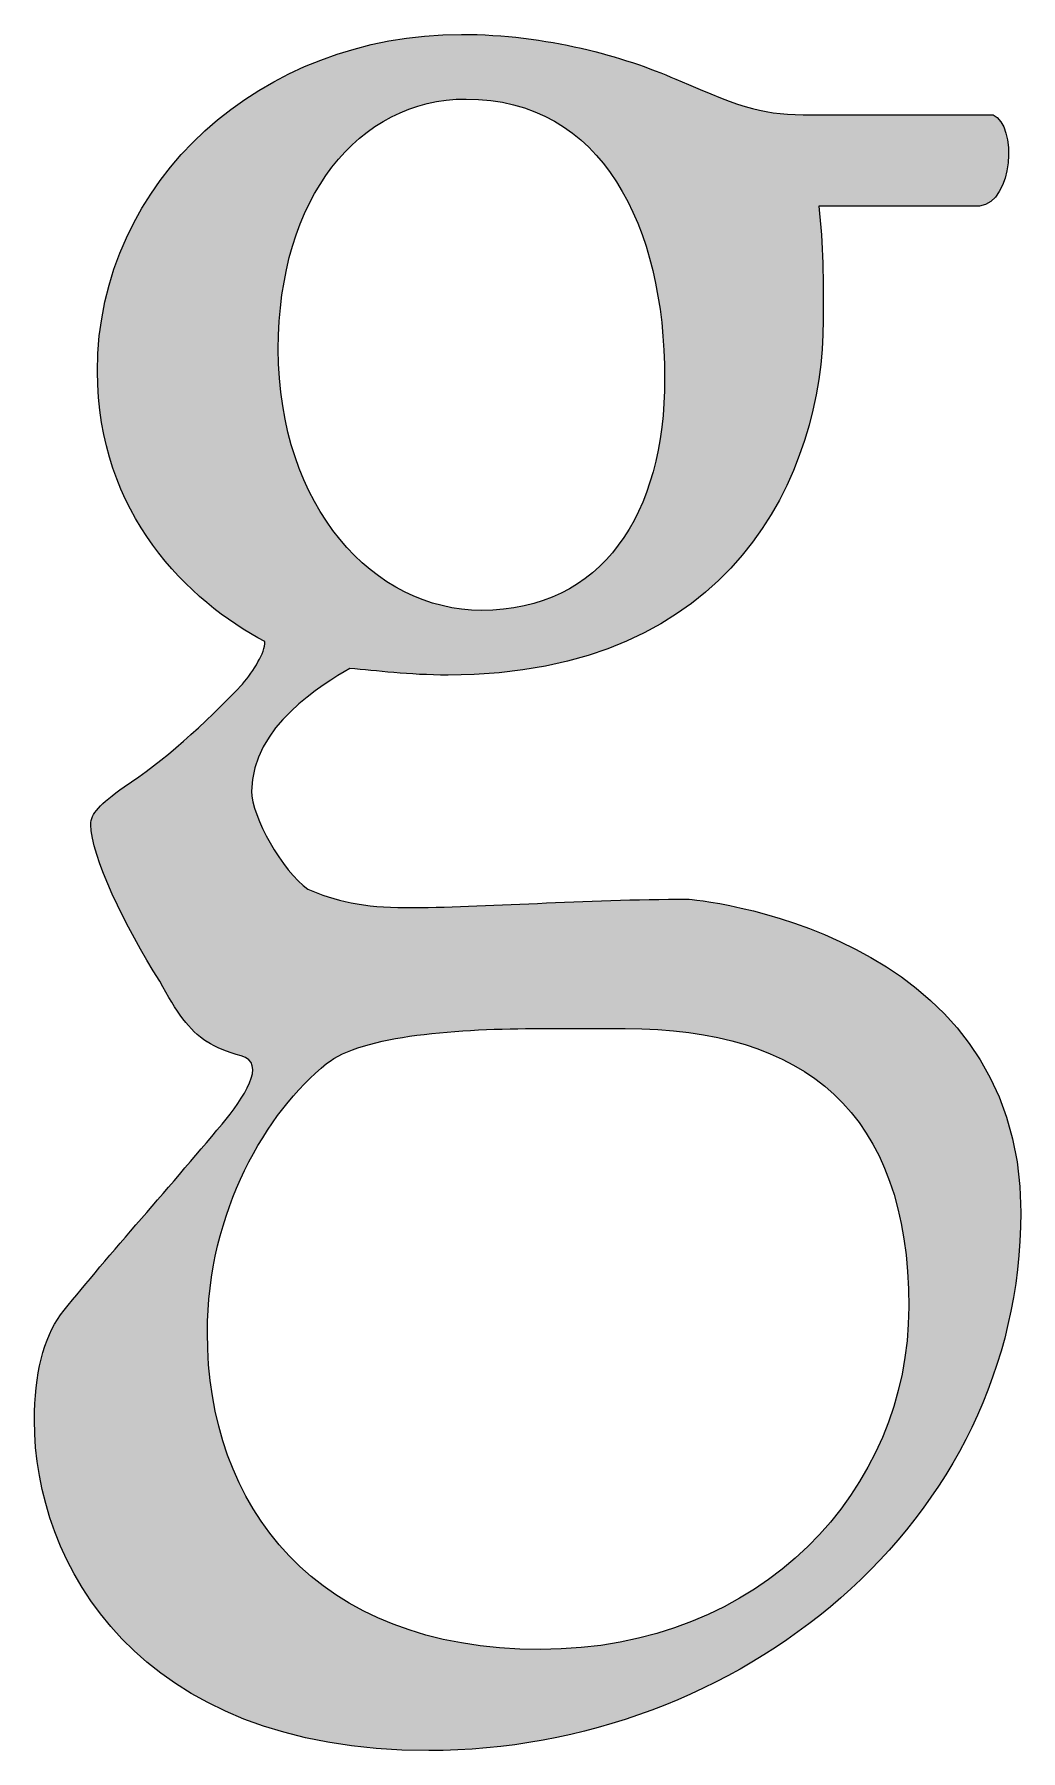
# Paper-space layout 'A2 (portrait)' of a CAD drawing. Extents: x 0 to 396, y 0 to 564.
# Drawn here: x 322.79 to 328.63, y 55.61 to 65.77 of the extents above; entities that cross this region are included whole.
import ezdxf
from ezdxf.enums import TextEntityAlignment as Align

# ---------------------------------------------------------------- set-up
doc = ezdxf.new("R2010")
doc.units = 0
doc.layers.get('0').update_dxf_attribs({"linetype": 'CONTINUOUS'})
doc.layers.get('Defpoints').update_dxf_attribs({"linetype": 'CONTINUOUS'})
doc.layers.add('JPP_Mask', color=7, linetype='CONTINUOUS')
doc.styles.add('JPP', font='arial.ttf')

# ---------------------------------------------------------------- blocks, each defined once
blk = doc.blocks.new('A2mask (portrait)')
at = {"true_color": 0x0081c6}
h = blk.add_hatch(color=142, dxfattribs=at)
edge = h.paths.add_edge_path()
edge.add_spline(control_points=[(326.659, 60.65), (326.039, 60.65), (325.463, 60.6), (324.984, 60.6), (324.75, 60.6), (324.559, 60.64), (324.409, 60.709), (324.256, 60.816), (324.076, 61.14), (324.076, 61.289), (324.076, 61.673), (324.499, 61.924), (324.657, 62.016), (324.816, 62.003), (325.001, 61.977), (325.239, 61.977), (326.918, 61.977), (327.46, 63.167), (327.46, 64.079), (327.46, 64.304), (327.46, 64.528), (327.434, 64.753), (327.434, 64.753), (328.385, 64.753), (328.385, 64.753), (328.584, 64.78), (328.61, 65.229), (328.465, 65.295), (328.465, 65.295), (327.394, 65.295), (327.394, 65.295), (327.103, 65.295), (327.011, 65.322), (326.587, 65.506), (326.283, 65.639), (325.821, 65.771), (325.318, 65.771), (324.142, 65.771), (323.163, 64.912), (323.163, 63.775), (323.163, 62.929), (323.705, 62.413), (324.155, 62.175), (324.155, 62.109), (324.089, 62.003), (324.022, 61.924), (323.798, 61.686), (323.547, 61.461), (323.322, 61.316), (323.177, 61.21), (323.124, 61.157), (323.124, 61.091), (323.124, 60.908), (323.327, 60.485), (323.532, 60.164), (323.633, 59.979), (323.704, 59.875), (323.811, 59.806), (323.811, 59.806), (323.811, 59.806), (323.812, 59.806), (323.812, 59.806), (323.812, 59.806), (323.812, 59.806), (323.866, 59.771), (323.93, 59.744), (324.014, 59.722), (324.17, 59.681), (324.028, 59.47), (323.901, 59.318), (323.578, 58.93), (323.184, 58.491), (322.944, 58.188), (322.846, 58.053), (322.79, 57.834), (322.79, 57.564), (322.79, 56.721), (323.394, 55.608), (325.125, 55.608), (326.955, 55.608), (328.629, 56.957), (328.629, 58.795), (328.629, 60.481), (326.677, 60.65), (326.659, 60.65)], knot_values=[0, 0, 0, 0, 1, 1, 1, 2, 2, 2, 3, 3, 3, 4, 4, 4, 5, 5, 5, 6, 6, 6, 7, 7, 7, 8, 8, 8, 9, 9, 9, 10, 10, 10, 11, 11, 11, 12, 12, 12, 13, 13, 13, 14, 14, 14, 15, 15, 15, 16, 16, 16, 17, 17, 17, 18, 18, 18, 19, 19, 19, 20, 20, 20, 21, 21, 21, 22, 22, 22, 23, 23, 23, 24, 24, 24, 25, 25, 25, 26, 26, 26, 27, 27, 27, 28, 28, 28, 28], degree=3, periodic=0)
edge = h.paths.add_edge_path(flags=16)
edge.add_spline(control_points=[(325.437, 62.36), (326.151, 62.36), (326.521, 62.929), (326.521, 63.735), (326.521, 64.634), (326.151, 65.388), (325.345, 65.388), (324.71, 65.388), (324.234, 64.806), (324.234, 63.907), (324.234, 62.968), (324.803, 62.36), (325.437, 62.36)], knot_values=[0, 0, 0, 0, 1, 1, 1, 2, 2, 2, 3, 3, 3, 4, 4, 4, 4], degree=3, periodic=0)
edge = h.paths.add_edge_path(flags=16)
edge.add_spline(control_points=[(326.287, 59.884), (326.287, 59.884), (325.787, 59.884), (325.787, 59.884), (325.315, 59.884), (324.727, 59.846), (324.52, 59.676), (324.167, 59.392), (323.814, 58.804), (323.814, 58.083), (323.814, 57.059), (324.447, 56.207), (325.787, 56.207), (327.097, 56.207), (327.966, 57.154), (327.966, 58.235), (327.966, 59.392), (327.348, 59.884), (326.287, 59.884)], knot_values=[0, 0, 0, 0, 1, 1, 1, 2, 2, 2, 3, 3, 3, 4, 4, 4, 5, 5, 5, 6, 6, 6, 6], degree=3, periodic=0)
at = {"layer": 'Defpoints', "color": 142, "true_color": 0x0081c6}
for points, knots in [([(326.659, 60.65), (326.039, 60.65), (325.463, 60.6), (324.984, 60.6), (324.75, 60.6), (324.559, 60.64), (324.409, 60.709), (324.256, 60.816), (324.076, 61.14), (324.076, 61.289), (324.076, 61.673), (324.499, 61.924), (324.657, 62.016), (324.816, 62.003), (325.001, 61.977), (325.239, 61.977), (326.918, 61.977), (327.46, 63.167), (327.46, 64.079), (327.46, 64.304), (327.46, 64.528), (327.434, 64.753), (327.434, 64.753), (328.385, 64.753), (328.385, 64.753), (328.584, 64.78), (328.61, 65.229), (328.465, 65.295), (328.465, 65.295), (327.394, 65.295), (327.394, 65.295), (327.103, 65.295), (327.011, 65.322), (326.587, 65.506), (326.283, 65.639), (325.821, 65.771), (325.318, 65.771), (324.142, 65.771), (323.163, 64.912), (323.163, 63.775), (323.163, 62.929), (323.705, 62.413), (324.155, 62.175), (324.155, 62.109), (324.089, 62.003), (324.022, 61.924), (323.798, 61.686), (323.547, 61.461), (323.322, 61.316), (323.177, 61.21), (323.124, 61.157), (323.124, 61.091), (323.124, 60.908), (323.327, 60.485), (323.532, 60.164), (323.633, 59.979), (323.704, 59.875), (323.811, 59.806), (323.811, 59.806), (323.811, 59.806), (323.812, 59.806), (323.812, 59.806), (323.812, 59.806), (323.812, 59.806), (323.866, 59.771), (323.93, 59.744), (324.014, 59.722), (324.17, 59.681), (324.028, 59.47), (323.901, 59.318), (323.578, 58.93), (323.184, 58.491), (322.944, 58.188), (322.846, 58.053), (322.79, 57.834), (322.79, 57.564), (322.79, 56.721), (323.394, 55.608), (325.125, 55.608), (326.955, 55.608), (328.629, 56.957), (328.629, 58.795), (328.629, 60.481), (326.677, 60.65), (326.659, 60.65)], [0, 0, 0, 0, 1, 1, 1, 2, 2, 2, 3, 3, 3, 4, 4, 4, 5, 5, 5, 6, 6, 6, 7, 7, 7, 8, 8, 8, 9, 9, 9, 10, 10, 10, 11, 11, 11, 12, 12, 12, 13, 13, 13, 14, 14, 14, 15, 15, 15, 16, 16, 16, 17, 17, 17, 18, 18, 18, 19, 19, 19, 20, 20, 20, 21, 21, 21, 22, 22, 22, 23, 23, 23, 24, 24, 24, 25, 25, 25, 26, 26, 26, 27, 27, 27, 28, 28, 28, 28]), ([(325.437, 62.36), (326.151, 62.36), (326.521, 62.929), (326.521, 63.735), (326.521, 64.634), (326.151, 65.388), (325.345, 65.388), (324.71, 65.388), (324.234, 64.806), (324.234, 63.907), (324.234, 62.968), (324.803, 62.36), (325.437, 62.36)], [0, 0, 0, 0, 1, 1, 1, 2, 2, 2, 3, 3, 3, 4, 4, 4, 4]), ([(326.287, 59.884), (326.287, 59.884), (325.787, 59.884), (325.787, 59.884), (325.315, 59.884), (324.727, 59.846), (324.52, 59.676), (324.167, 59.392), (323.814, 58.804), (323.814, 58.083), (323.814, 57.059), (324.447, 56.207), (325.787, 56.207), (327.097, 56.207), (327.966, 57.154), (327.966, 58.235), (327.966, 59.392), (327.348, 59.884), (326.287, 59.884)], [0, 0, 0, 0, 1, 1, 1, 2, 2, 2, 3, 3, 3, 4, 4, 4, 5, 5, 5, 6, 6, 6, 6])]:
    blk.add_open_spline(points, degree=3, knots=knots, dxfattribs=at)
at = {"color": 7, "style": 'JPP'}
for tag, p in [('Client', (348.6, 80.5)), ('Project1', (348.6, 63)), ('Project2', (348.6, 57.75)), ('Project3', (348.6, 52.5)), ('Title1', (348.6, 40.25)), ('Title2', (348.6, 35)), ('Title3', (348.6, 29.75)), ('Status', (273, 5.25))]:
    blk.add_attdef(tag, text='', height=2.5, dxfattribs=at).set_placement(p, align=Align.MIDDLE_LEFT)
at = {"color": 2, "style": 'JPP'}
for tag, p in [('Scale', (292.25, 17.5)), ('Drawn', (323.75, 17.5)), ('Checked', (355.25, 17.5)), ('Date', (386.75, 17.5))]:
    blk.add_attdef(tag, text='', height=1.4, dxfattribs=at).set_placement(p, align=Align.MIDDLE_CENTER)
at = {"color": 6, "style": 'JPP'}
for tag, p in [('Ref', (336, 5.25)), ('DrgNo.', (365.4, 5.25))]:
    blk.add_attdef(tag, text='', height=2.8, dxfattribs=at).set_placement(p, align=Align.MIDDLE_LEFT)
blk.add_attdef('Rev', text='', height=2.8, dxfattribs=at).set_placement((389.392, 5.25), align=Align.MIDDLE_CENTER)

psp = doc.layouts.new('A2 (portrait)')

# ---------------------------------------------------------------- block references
at = {"layer": 'JPP_Mask'}
psp.add_blockref('A2mask (portrait)', (0, 0), dxfattribs=at)

doc.saveas('drawing.dxf')
